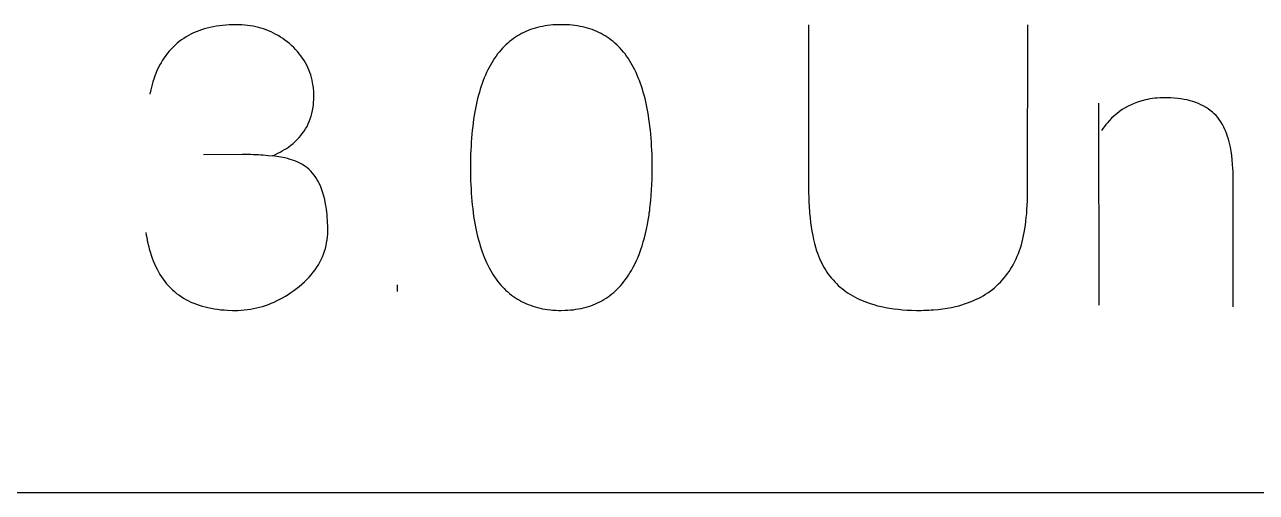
# Model space of a CAD drawing. Extents: x -180 to 180, y -71 to 71.
# Drawn here: x 135.07 to 148.25, y -70.86 to -65.86 of the extents above; entities that cross this region are included whole.
import ezdxf

# ---------------------------------------------------------------- set-up
doc = ezdxf.new("R2010")
doc.units = 0
doc.header["$MEASUREMENT"] = 0
doc.layers.get('0').update_dxf_attribs({"linetype": 'CONTINUOUS'})

msp = doc.modelspace()

# ---------------------------------------------------------------- linework, layer by layer
for p, q in [((136.989, -65.904), (136.959, -65.913)), ((137.02, -65.895), (136.989, -65.904)), ((137.051, -65.888), (137.02, -65.895)), ((137.084, -65.881), (137.051, -65.888)), ((137.116, -65.875), (137.084, -65.881)), ((137.15, -65.87), (137.116, -65.875)), ((137.184, -65.866), (137.15, -65.87)), ((137.219, -65.863), (137.184, -65.866)), ((137.255, -65.86), (137.219, -65.863)), ((137.291, -65.859), (137.255, -65.86)), ((137.329, -65.859), (137.291, -65.859)), ((137.36, -65.859), (137.329, -65.859)), ((137.391, -65.86), (137.36, -65.859)), ((137.421, -65.863), (137.391, -65.86)), ((137.451, -65.866), (137.421, -65.863)), ((137.481, -65.87), (137.451, -65.866)), ((137.51, -65.875), (137.481, -65.87)), ((137.539, -65.881), (137.51, -65.875)), ((137.567, -65.888), (137.539, -65.881)), ((137.595, -65.896), (137.567, -65.888)), ((137.623, -65.904), (137.595, -65.896)), ((137.65, -65.914), (137.623, -65.904)), ((140.504, -65.904), (140.479, -65.912)), ((140.529, -65.896), (140.504, -65.904)), ((140.555, -65.889), (140.529, -65.896)), ((140.582, -65.882), (140.555, -65.889)), ((140.608, -65.877), (140.582, -65.882)), ((140.636, -65.872), (140.608, -65.877)), ((140.663, -65.868), (140.636, -65.872)), ((140.692, -65.865), (140.663, -65.868)), ((140.72, -65.862), (140.692, -65.865)), ((140.75, -65.86), (140.72, -65.862)), ((140.779, -65.859), (140.75, -65.86)), ((140.809, -65.859), (140.779, -65.859)), ((140.84, -65.859), (140.809, -65.859)), ((140.869, -65.86), (140.84, -65.859)), ((140.898, -65.862), (140.869, -65.86)), ((140.927, -65.865), (140.898, -65.862)), ((140.955, -65.868), (140.927, -65.865)), ((140.983, -65.872), (140.955, -65.868)), ((141.011, -65.877), (140.983, -65.872)), ((141.037, -65.882), (141.011, -65.877)), ((141.064, -65.889), (141.037, -65.882)), ((141.09, -65.896), (141.064, -65.889)), ((141.115, -65.904), (141.09, -65.896)), ((141.14, -65.912), (141.115, -65.904)), ((143.455, -65.859), (143.456, -67.653)), ((145.8, -67.645), (145.801, -65.859)), ((136.721, -66.04), (136.699, -66.058)), ((136.745, -66.022), (136.721, -66.04)), ((136.769, -66.005), (136.745, -66.022)), ((136.794, -65.989), (136.769, -66.005)), ((136.82, -65.974), (136.794, -65.989)), ((136.846, -65.96), (136.82, -65.974)), ((136.874, -65.947), (136.846, -65.96)), ((136.901, -65.935), (136.874, -65.947)), ((136.93, -65.924), (136.901, -65.935)), ((136.959, -65.913), (136.93, -65.924)), ((137.677, -65.925), (137.65, -65.914)), ((137.703, -65.936), (137.677, -65.925)), ((137.729, -65.948), (137.703, -65.936)), ((137.754, -65.962), (137.729, -65.948)), ((137.779, -65.976), (137.754, -65.962)), ((137.804, -65.991), (137.779, -65.976)), ((137.828, -66.007), (137.804, -65.991)), ((137.852, -66.024), (137.828, -66.007)), ((137.876, -66.042), (137.852, -66.024)), ((137.899, -66.061), (137.876, -66.042)), ((140.256, -66.039), (140.236, -66.056)), ((140.276, -66.023), (140.256, -66.039)), ((140.297, -66.008), (140.276, -66.023)), ((140.318, -65.993), (140.297, -66.008)), ((140.339, -65.979), (140.318, -65.993)), ((140.361, -65.966), (140.339, -65.979)), ((140.384, -65.954), (140.361, -65.966)), ((140.407, -65.943), (140.384, -65.954)), ((140.431, -65.932), (140.407, -65.943)), ((140.455, -65.922), (140.431, -65.932)), ((140.479, -65.912), (140.455, -65.922)), ((141.164, -65.922), (141.14, -65.912)), ((141.188, -65.932), (141.164, -65.922)), ((141.212, -65.943), (141.188, -65.932)), ((141.235, -65.954), (141.212, -65.943)), ((141.257, -65.966), (141.235, -65.954)), ((141.279, -65.979), (141.257, -65.966)), ((141.301, -65.993), (141.279, -65.979)), ((141.322, -66.008), (141.301, -65.993)), ((141.343, -66.023), (141.322, -66.008)), ((141.363, -66.039), (141.343, -66.023)), ((141.383, -66.056), (141.363, -66.039)), ((136.595, -66.164), (136.577, -66.188)), ((136.614, -66.141), (136.595, -66.164)), ((136.634, -66.119), (136.614, -66.141)), ((136.655, -66.098), (136.634, -66.119)), ((136.676, -66.078), (136.655, -66.098)), ((136.699, -66.058), (136.676, -66.078)), ((137.922, -66.081), (137.899, -66.061)), ((137.945, -66.102), (137.922, -66.081)), ((137.966, -66.124), (137.945, -66.102)), ((137.986, -66.146), (137.966, -66.124)), ((138.005, -66.169), (137.986, -66.146)), ((138.023, -66.192), (138.005, -66.169)), ((140.128, -66.172), (140.111, -66.194)), ((140.145, -66.151), (140.128, -66.172)), ((140.162, -66.131), (140.145, -66.151)), ((140.18, -66.111), (140.162, -66.131)), ((140.198, -66.092), (140.18, -66.111)), ((140.217, -66.074), (140.198, -66.092)), ((140.236, -66.056), (140.217, -66.074)), ((141.402, -66.074), (141.383, -66.056)), ((141.421, -66.092), (141.402, -66.074)), ((141.439, -66.111), (141.421, -66.092)), ((141.457, -66.131), (141.439, -66.111)), ((141.474, -66.151), (141.457, -66.131)), ((141.491, -66.172), (141.474, -66.151)), ((141.507, -66.194), (141.491, -66.172)), ((136.509, -66.293), (136.494, -66.322)), ((136.525, -66.266), (136.509, -66.293)), ((136.542, -66.239), (136.525, -66.266)), ((136.559, -66.213), (136.542, -66.239)), ((136.577, -66.188), (136.559, -66.213)), ((138.04, -66.216), (138.023, -66.192)), ((138.056, -66.24), (138.04, -66.216)), ((138.071, -66.265), (138.056, -66.24)), ((138.085, -66.29), (138.071, -66.265)), ((138.097, -66.316), (138.085, -66.29)), ((140.051, -66.29), (140.037, -66.316)), ((140.065, -66.265), (140.051, -66.29)), ((140.08, -66.241), (140.065, -66.265)), ((140.096, -66.217), (140.08, -66.241)), ((140.111, -66.194), (140.096, -66.217)), ((141.523, -66.217), (141.507, -66.194)), ((141.539, -66.241), (141.523, -66.217)), ((141.554, -66.265), (141.539, -66.241)), ((141.568, -66.29), (141.554, -66.265)), ((141.582, -66.316), (141.568, -66.29)), ((136.451, -66.432), (136.439, -66.47)), ((136.46, -66.406), (136.451, -66.432)), ((136.469, -66.381), (136.46, -66.406)), ((136.481, -66.35), (136.469, -66.381)), ((136.494, -66.322), (136.481, -66.35)), ((138.108, -66.342), (138.097, -66.316)), ((138.119, -66.369), (138.108, -66.342)), ((138.128, -66.396), (138.119, -66.369)), ((138.136, -66.424), (138.128, -66.396)), ((138.143, -66.452), (138.136, -66.424)), ((139.985, -66.426), (139.974, -66.456)), ((139.998, -66.397), (139.985, -66.426)), ((140.01, -66.369), (139.998, -66.397)), ((140.023, -66.342), (140.01, -66.369)), ((140.037, -66.316), (140.023, -66.342)), ((141.596, -66.342), (141.582, -66.316)), ((141.609, -66.369), (141.596, -66.342)), ((141.621, -66.397), (141.609, -66.369)), ((141.633, -66.426), (141.621, -66.397)), ((141.645, -66.456), (141.633, -66.426)), ((136.417, -66.555), (136.406, -66.602)), ((136.428, -66.511), (136.417, -66.555)), ((136.439, -66.47), (136.428, -66.511)), ((138.148, -66.481), (138.143, -66.452)), ((138.153, -66.51), (138.148, -66.481)), ((138.157, -66.54), (138.153, -66.51)), ((138.159, -66.57), (138.157, -66.54)), ((138.16, -66.601), (138.159, -66.57)), ((139.942, -66.549), (139.932, -66.581)), ((139.952, -66.517), (139.942, -66.549)), ((139.963, -66.486), (139.952, -66.517)), ((139.974, -66.456), (139.963, -66.486)), ((141.656, -66.486), (141.645, -66.456)), ((141.667, -66.517), (141.656, -66.486)), ((141.677, -66.549), (141.667, -66.517)), ((141.687, -66.581), (141.677, -66.549)), ((138.156, -66.714), (138.158, -66.688)), ((138.158, -66.688), (138.16, -66.662)), ((138.161, -66.635), (138.16, -66.601)), ((138.16, -66.662), (138.161, -66.635)), ((139.906, -66.683), (139.898, -66.718)), ((139.914, -66.648), (139.906, -66.683)), ((139.923, -66.614), (139.914, -66.648)), ((139.932, -66.581), (139.923, -66.614)), ((141.696, -66.614), (141.687, -66.581)), ((141.705, -66.648), (141.696, -66.614)), ((141.713, -66.683), (141.705, -66.648)), ((141.721, -66.718), (141.713, -66.683)), ((146.564, -68.859), (146.563, -66.698)), ((146.941, -66.7), (146.908, -66.714)), ((146.975, -66.687), (146.941, -66.7)), ((147.011, -66.676), (146.975, -66.687)), ((147.047, -66.666), (147.011, -66.676)), ((147.084, -66.658), (147.047, -66.666)), ((147.109, -66.653), (147.084, -66.658)), ((147.135, -66.649), (147.109, -66.653)), ((147.161, -66.646), (147.135, -66.649)), ((147.187, -66.644), (147.161, -66.646)), ((147.214, -66.642), (147.187, -66.644)), ((147.241, -66.641), (147.214, -66.642)), ((147.268, -66.64), (147.241, -66.641)), ((147.294, -66.641), (147.268, -66.64)), ((147.333, -66.642), (147.294, -66.641)), ((147.37, -66.644), (147.333, -66.642)), ((147.406, -66.648), (147.37, -66.644)), ((147.441, -66.652), (147.406, -66.648)), ((147.474, -66.658), (147.441, -66.652)), ((147.507, -66.664), (147.474, -66.658)), ((147.539, -66.672), (147.507, -66.664)), ((147.569, -66.681), (147.539, -66.672)), ((147.599, -66.691), (147.569, -66.681)), ((147.627, -66.702), (147.599, -66.691)), ((147.654, -66.714), (147.627, -66.702)), ((138.132, -66.836), (138.14, -66.807)), ((138.14, -66.807), (138.146, -66.777)), ((138.146, -66.777), (138.152, -66.74)), ((138.152, -66.74), (138.156, -66.714)), ((139.877, -66.829), (139.871, -66.868)), ((139.884, -66.791), (139.877, -66.829)), ((139.89, -66.755), (139.884, -66.791)), ((139.898, -66.718), (139.89, -66.755)), ((141.728, -66.755), (141.721, -66.718)), ((141.735, -66.791), (141.728, -66.755)), ((141.742, -66.829), (141.735, -66.791)), ((141.747, -66.868), (141.742, -66.829)), ((146.753, -66.811), (146.725, -66.835)), ((146.783, -66.788), (146.753, -66.811)), ((146.812, -66.767), (146.783, -66.788)), ((146.843, -66.748), (146.812, -66.767)), ((146.875, -66.731), (146.843, -66.748)), ((146.908, -66.714), (146.875, -66.731)), ((147.68, -66.727), (147.654, -66.714)), ((147.709, -66.743), (147.68, -66.727)), ((147.733, -66.759), (147.709, -66.743)), ((147.755, -66.775), (147.733, -66.759)), ((147.777, -66.793), (147.755, -66.775)), ((147.797, -66.812), (147.777, -66.793)), ((147.816, -66.831), (147.797, -66.812)), ((147.834, -66.852), (147.816, -66.831)), ((138.073, -66.971), (138.088, -66.946)), ((138.088, -66.946), (138.1, -66.92)), ((138.1, -66.92), (138.112, -66.893)), ((138.112, -66.893), (138.122, -66.865)), ((138.122, -66.865), (138.132, -66.836)), ((139.861, -66.947), (139.856, -66.987)), ((139.866, -66.907), (139.861, -66.947)), ((139.871, -66.868), (139.866, -66.907)), ((141.753, -66.907), (141.747, -66.868)), ((141.758, -66.947), (141.753, -66.907)), ((141.762, -66.987), (141.758, -66.947)), ((146.622, -66.947), (146.606, -66.968)), ((146.638, -66.926), (146.622, -66.947)), ((146.655, -66.907), (146.638, -66.926)), ((146.672, -66.888), (146.655, -66.907)), ((146.698, -66.86), (146.672, -66.888)), ((146.725, -66.835), (146.698, -66.86)), ((147.851, -66.874), (147.834, -66.852)), ((147.868, -66.899), (147.851, -66.874)), ((147.885, -66.926), (147.868, -66.899)), ((147.9, -66.955), (147.885, -66.926)), ((147.911, -66.978), (147.9, -66.955)), ((137.962, -67.108), (137.984, -67.088)), ((137.984, -67.088), (138.004, -67.066)), ((138.004, -67.066), (138.023, -67.043)), ((138.023, -67.043), (138.041, -67.02)), ((138.041, -67.02), (138.058, -66.996)), ((138.058, -66.996), (138.073, -66.971)), ((139.849, -67.071), (139.846, -67.114)), ((139.852, -67.029), (139.849, -67.071)), ((139.856, -66.987), (139.852, -67.029)), ((141.766, -67.029), (141.762, -66.987)), ((141.77, -67.071), (141.766, -67.029)), ((141.773, -67.114), (141.77, -67.071)), ((146.606, -66.968), (146.59, -66.99)), ((147.921, -67.002), (147.911, -66.978)), ((147.931, -67.028), (147.921, -67.002)), ((147.94, -67.054), (147.931, -67.028)), ((147.948, -67.081), (147.94, -67.054)), ((147.956, -67.11), (147.948, -67.081)), ((137.775, -67.233), (137.8, -67.221)), ((137.8, -67.221), (137.823, -67.208)), ((137.823, -67.208), (137.846, -67.195)), ((137.846, -67.195), (137.868, -67.181)), ((137.868, -67.181), (137.889, -67.167)), ((137.889, -67.167), (137.915, -67.148)), ((137.915, -67.148), (137.939, -67.129)), ((137.939, -67.129), (137.962, -67.108)), ((139.841, -67.202), (139.839, -67.247)), ((139.843, -67.158), (139.841, -67.202)), ((139.846, -67.114), (139.843, -67.158)), ((141.776, -67.158), (141.773, -67.114)), ((141.778, -67.202), (141.776, -67.158)), ((141.78, -67.247), (141.778, -67.202)), ((147.963, -67.139), (147.956, -67.11)), ((147.97, -67.169), (147.963, -67.139)), ((147.977, -67.212), (147.97, -67.169)), ((147.984, -67.256), (147.977, -67.212)), ((136.981, -67.245), (137.394, -67.243)), ((137.394, -67.243), (137.454, -67.244)), ((137.454, -67.244), (137.483, -67.244)), ((137.483, -67.244), (137.512, -67.245)), ((137.512, -67.245), (137.54, -67.246)), ((137.54, -67.246), (137.567, -67.248)), ((137.567, -67.248), (137.594, -67.249)), ((137.594, -67.249), (137.62, -67.251)), ((137.62, -67.251), (137.671, -67.256)), ((137.671, -67.256), (137.719, -67.261)), ((137.719, -67.261), (137.75, -67.245)), ((137.765, -67.268), (137.719, -67.261)), ((137.75, -67.245), (137.775, -67.233)), ((137.808, -67.275), (137.765, -67.268)), ((137.849, -67.284), (137.808, -67.275)), ((137.878, -67.291), (137.849, -67.284)), ((137.906, -67.299), (137.878, -67.291)), ((137.932, -67.307), (137.906, -67.299)), ((137.957, -67.315), (137.932, -67.307)), ((137.988, -67.328), (137.957, -67.315)), ((138.017, -67.342), (137.988, -67.328)), ((138.04, -67.354), (138.017, -67.342)), ((138.064, -67.37), (138.04, -67.354)), ((139.838, -67.293), (139.837, -67.34)), ((139.837, -67.34), (139.837, -67.387)), ((139.839, -67.247), (139.838, -67.293)), ((141.781, -67.293), (141.78, -67.247)), ((141.781, -67.34), (141.781, -67.293)), ((141.782, -67.387), (141.781, -67.34)), ((147.99, -67.302), (147.984, -67.256)), ((147.994, -67.35), (147.99, -67.302)), ((147.997, -67.4), (147.994, -67.35)), ((138.086, -67.386), (138.064, -67.37)), ((138.108, -67.404), (138.086, -67.386)), ((138.128, -67.424), (138.108, -67.404)), ((138.147, -67.446), (138.128, -67.424)), ((138.166, -67.469), (138.147, -67.446)), ((138.183, -67.494), (138.166, -67.469)), ((139.837, -67.387), (139.837, -67.434)), ((139.837, -67.434), (139.838, -67.481)), ((139.838, -67.481), (139.839, -67.527)), ((141.78, -67.509), (141.781, -67.449)), ((141.781, -67.449), (141.782, -67.387)), ((147.998, -67.425), (147.997, -67.4)), ((147.999, -67.451), (147.998, -67.425)), ((148, -67.478), (147.999, -67.451)), ((148.001, -67.505), (148, -67.478)), ((138.197, -67.516), (138.183, -67.494)), ((138.209, -67.539), (138.197, -67.516)), ((138.221, -67.562), (138.209, -67.539)), ((138.235, -67.593), (138.221, -67.562)), ((138.247, -67.624), (138.235, -67.593)), ((138.258, -67.657), (138.247, -67.624)), ((139.839, -67.527), (139.841, -67.572)), ((139.841, -67.572), (139.843, -67.616)), ((139.843, -67.616), (139.846, -67.66)), ((141.775, -67.626), (141.778, -67.568)), ((141.778, -67.568), (141.78, -67.509)), ((148.001, -68.877), (148.001, -67.505)), ((138.268, -67.692), (138.258, -67.657)), ((138.277, -67.729), (138.268, -67.692)), ((138.282, -67.754), (138.277, -67.729)), ((138.287, -67.779), (138.282, -67.754)), ((139.846, -67.66), (139.849, -67.703)), ((139.849, -67.703), (139.852, -67.745)), ((139.852, -67.745), (139.856, -67.786)), ((141.764, -67.765), (141.766, -67.738)), ((141.766, -67.738), (141.771, -67.683)), ((141.771, -67.683), (141.775, -67.626)), ((143.456, -67.653), (143.457, -67.71)), ((143.457, -67.71), (143.459, -67.766)), ((145.796, -67.79), (145.798, -67.743)), ((145.798, -67.743), (145.799, -67.694)), ((145.799, -67.694), (145.8, -67.645)), ((138.292, -67.806), (138.287, -67.779)), ((138.296, -67.833), (138.292, -67.806)), ((138.299, -67.861), (138.296, -67.833)), ((138.302, -67.889), (138.299, -67.861)), ((139.856, -67.786), (139.861, -67.827)), ((139.861, -67.827), (139.866, -67.867)), ((139.866, -67.867), (139.871, -67.906)), ((141.748, -67.896), (141.751, -67.871)), ((141.751, -67.871), (141.755, -67.845)), ((141.755, -67.845), (141.758, -67.819)), ((141.758, -67.819), (141.761, -67.792)), ((141.761, -67.792), (141.764, -67.765)), ((143.459, -67.766), (143.461, -67.793)), ((143.461, -67.793), (143.462, -67.82)), ((143.462, -67.82), (143.464, -67.846)), ((143.464, -67.846), (143.466, -67.873)), ((143.466, -67.873), (143.469, -67.898)), ((145.786, -67.922), (145.79, -67.879)), ((145.79, -67.879), (145.793, -67.835)), ((145.793, -67.835), (145.796, -67.79)), ((138.304, -67.919), (138.302, -67.889)), ((138.306, -67.949), (138.304, -67.919)), ((138.308, -67.979), (138.306, -67.949)), ((138.309, -68.01), (138.308, -67.979)), ((138.309, -68.042), (138.309, -68.01)), ((139.871, -67.906), (139.877, -67.944)), ((139.877, -67.944), (139.884, -67.982)), ((139.884, -67.982), (139.89, -68.019)), ((139.89, -68.019), (139.898, -68.055)), ((141.721, -68.044), (141.731, -67.996)), ((141.731, -67.996), (141.74, -67.947)), ((141.74, -67.947), (141.748, -67.896)), ((143.469, -67.898), (143.471, -67.924)), ((143.471, -67.924), (143.477, -67.973)), ((143.477, -67.973), (143.484, -68.021)), ((143.484, -68.021), (143.491, -68.067)), ((145.77, -68.042), (145.776, -68.003)), ((145.776, -68.003), (145.781, -67.963)), ((145.781, -67.963), (145.786, -67.922)), ((136.364, -68.082), (136.368, -68.108)), ((136.368, -68.108), (136.373, -68.133)), ((136.373, -68.133), (136.382, -68.183)), ((138.303, -68.16), (138.307, -68.128)), ((138.307, -68.128), (138.309, -68.097)), ((138.309, -68.097), (138.309, -68.042)), ((139.898, -68.055), (139.906, -68.09)), ((139.906, -68.09), (139.914, -68.125)), ((139.914, -68.125), (139.923, -68.159)), ((141.687, -68.18), (141.699, -68.136)), ((141.699, -68.136), (141.71, -68.09)), ((141.71, -68.09), (141.721, -68.044)), ((143.491, -68.067), (143.5, -68.112)), ((143.5, -68.112), (143.509, -68.155)), ((145.742, -68.182), (145.75, -68.149)), ((145.75, -68.149), (145.757, -68.114)), ((145.757, -68.114), (145.764, -68.079)), ((145.764, -68.079), (145.77, -68.042)), ((136.382, -68.183), (136.39, -68.219)), ((136.39, -68.219), (136.399, -68.254)), ((136.399, -68.254), (136.409, -68.288)), ((138.265, -68.311), (138.276, -68.281)), ((138.276, -68.281), (138.285, -68.252)), ((138.285, -68.252), (138.292, -68.221)), ((138.292, -68.221), (138.298, -68.191)), ((138.298, -68.191), (138.303, -68.16)), ((139.923, -68.159), (139.932, -68.192)), ((139.932, -68.192), (139.942, -68.224)), ((139.942, -68.224), (139.952, -68.256)), ((139.952, -68.256), (139.963, -68.287)), ((141.645, -68.304), (141.66, -68.264)), ((141.66, -68.264), (141.674, -68.222)), ((141.674, -68.222), (141.687, -68.18)), ((143.509, -68.155), (143.519, -68.197)), ((143.519, -68.197), (143.53, -68.237)), ((143.53, -68.237), (143.542, -68.275)), ((143.542, -68.275), (143.552, -68.303)), ((145.701, -68.305), (145.713, -68.274)), ((145.713, -68.274), (145.723, -68.243)), ((145.723, -68.243), (145.733, -68.213)), ((145.733, -68.213), (145.742, -68.182)), ((136.409, -68.288), (136.419, -68.322)), ((136.419, -68.322), (136.43, -68.354)), ((136.43, -68.354), (136.442, -68.385)), ((136.442, -68.385), (136.455, -68.416)), ((136.455, -68.416), (136.469, -68.446)), ((138.21, -68.425), (138.226, -68.397)), ((138.226, -68.397), (138.24, -68.369)), ((138.24, -68.369), (138.254, -68.34)), ((138.254, -68.34), (138.265, -68.311)), ((139.963, -68.287), (139.974, -68.317)), ((139.974, -68.317), (139.985, -68.346)), ((139.985, -68.346), (139.998, -68.375)), ((139.998, -68.375), (140.01, -68.403)), ((140.01, -68.403), (140.023, -68.43)), ((141.596, -68.418), (141.613, -68.381)), ((141.613, -68.381), (141.63, -68.343)), ((141.63, -68.343), (141.645, -68.304)), ((143.552, -68.303), (143.562, -68.33)), ((143.562, -68.33), (143.573, -68.357)), ((143.573, -68.357), (143.584, -68.383)), ((143.584, -68.383), (143.597, -68.408)), ((143.597, -68.408), (143.609, -68.433)), ((145.649, -68.418), (145.663, -68.391)), ((145.663, -68.391), (145.677, -68.363)), ((145.677, -68.363), (145.689, -68.334)), ((145.689, -68.334), (145.701, -68.305)), ((136.469, -68.446), (136.483, -68.474)), ((136.483, -68.474), (136.498, -68.502)), ((136.498, -68.502), (136.514, -68.529)), ((136.514, -68.529), (136.531, -68.555)), ((138.109, -68.557), (138.132, -68.532)), ((138.132, -68.532), (138.154, -68.506)), ((138.154, -68.506), (138.174, -68.479)), ((138.174, -68.479), (138.193, -68.452)), ((138.193, -68.452), (138.21, -68.425)), ((140.023, -68.43), (140.037, -68.457)), ((140.037, -68.457), (140.051, -68.482)), ((140.051, -68.482), (140.065, -68.507)), ((140.065, -68.507), (140.08, -68.532)), ((140.08, -68.532), (140.096, -68.555)), ((141.513, -68.559), (141.529, -68.536)), ((141.529, -68.536), (141.544, -68.512)), ((141.544, -68.512), (141.559, -68.487)), ((141.559, -68.487), (141.578, -68.453)), ((141.578, -68.453), (141.596, -68.418)), ((143.609, -68.433), (143.623, -68.457)), ((143.623, -68.457), (143.637, -68.48)), ((143.637, -68.48), (143.652, -68.503)), ((143.652, -68.503), (143.667, -68.525)), ((143.667, -68.525), (143.683, -68.547)), ((143.683, -68.547), (143.7, -68.568)), ((145.549, -68.567), (145.567, -68.544)), ((145.567, -68.544), (145.585, -68.52)), ((145.585, -68.52), (145.602, -68.496)), ((145.602, -68.496), (145.618, -68.471)), ((145.618, -68.471), (145.634, -68.445)), ((145.634, -68.445), (145.649, -68.418)), ((136.531, -68.555), (136.548, -68.58)), ((136.548, -68.58), (136.566, -68.605)), ((136.566, -68.605), (136.585, -68.628)), ((136.585, -68.628), (136.605, -68.65)), ((136.605, -68.65), (136.626, -68.672)), ((136.626, -68.672), (136.647, -68.692)), ((137.945, -68.702), (137.974, -68.68)), ((137.974, -68.68), (138.003, -68.657)), ((138.003, -68.657), (138.032, -68.632)), ((138.032, -68.632), (138.059, -68.608)), ((138.059, -68.608), (138.085, -68.583)), ((138.085, -68.583), (138.109, -68.557)), ((139.055, -68.713), (139.057, -68.64)), ((140.096, -68.555), (140.111, -68.578)), ((140.111, -68.578), (140.128, -68.6)), ((140.128, -68.6), (140.145, -68.621)), ((140.145, -68.621), (140.162, -68.642)), ((140.162, -68.642), (140.18, -68.661)), ((140.18, -68.661), (140.198, -68.68)), ((141.409, -68.684), (141.427, -68.665)), ((141.427, -68.665), (141.446, -68.646)), ((141.446, -68.646), (141.463, -68.625)), ((141.463, -68.625), (141.48, -68.604)), ((141.48, -68.604), (141.497, -68.582)), ((141.497, -68.582), (141.513, -68.559)), ((143.7, -68.568), (143.717, -68.588)), ((143.717, -68.588), (143.736, -68.608)), ((143.736, -68.608), (143.754, -68.627)), ((143.754, -68.627), (143.774, -68.646)), ((143.774, -68.646), (143.794, -68.664)), ((143.794, -68.664), (143.814, -68.681)), ((145.423, -68.689), (145.445, -68.671)), ((145.445, -68.671), (145.467, -68.651)), ((145.467, -68.651), (145.489, -68.631)), ((145.489, -68.631), (145.509, -68.611)), ((145.509, -68.611), (145.529, -68.589)), ((145.529, -68.589), (145.549, -68.567)), ((136.647, -68.692), (136.669, -68.712)), ((136.669, -68.712), (136.692, -68.731)), ((136.692, -68.731), (136.716, -68.748)), ((136.716, -68.748), (136.74, -68.765)), ((136.74, -68.765), (136.766, -68.781)), ((136.766, -68.781), (136.792, -68.796)), ((136.792, -68.796), (136.819, -68.81)), ((136.819, -68.81), (136.846, -68.824)), ((137.736, -68.824), (137.767, -68.809)), ((137.767, -68.809), (137.797, -68.794)), ((137.797, -68.794), (137.827, -68.778)), ((137.827, -68.778), (137.857, -68.76)), ((137.857, -68.76), (137.887, -68.742)), ((137.887, -68.742), (137.916, -68.722)), ((137.916, -68.722), (137.945, -68.702)), ((140.198, -68.68), (140.217, -68.699)), ((140.217, -68.699), (140.236, -68.716)), ((140.236, -68.716), (140.256, -68.733)), ((140.256, -68.733), (140.276, -68.749)), ((140.276, -68.749), (140.297, -68.764)), ((140.297, -68.764), (140.318, -68.779)), ((140.318, -68.779), (140.339, -68.792)), ((140.339, -68.792), (140.361, -68.805)), ((140.361, -68.805), (140.384, -68.818)), ((141.221, -68.822), (141.244, -68.81)), ((141.244, -68.81), (141.266, -68.797)), ((141.266, -68.797), (141.288, -68.783)), ((141.288, -68.783), (141.309, -68.769)), ((141.309, -68.769), (141.33, -68.754)), ((141.33, -68.754), (141.35, -68.738)), ((141.35, -68.738), (141.37, -68.721)), ((141.37, -68.721), (141.39, -68.703)), ((141.39, -68.703), (141.409, -68.684)), ((143.814, -68.681), (143.836, -68.698)), ((143.836, -68.698), (143.858, -68.714)), ((143.858, -68.714), (143.881, -68.729)), ((143.881, -68.729), (143.904, -68.744)), ((143.904, -68.744), (143.928, -68.758)), ((143.928, -68.758), (143.953, -68.772)), ((143.953, -68.772), (143.978, -68.785)), ((143.978, -68.785), (144.004, -68.797)), ((144.004, -68.797), (144.03, -68.809)), ((144.03, -68.809), (144.058, -68.82)), ((145.186, -68.823), (145.215, -68.811)), ((145.215, -68.811), (145.243, -68.798)), ((145.243, -68.798), (145.271, -68.785)), ((145.271, -68.785), (145.298, -68.771)), ((145.298, -68.771), (145.324, -68.756)), ((145.324, -68.756), (145.35, -68.74)), ((145.35, -68.74), (145.375, -68.724)), ((145.375, -68.724), (145.399, -68.707)), ((145.399, -68.707), (145.423, -68.689)), ((136.846, -68.824), (136.875, -68.836)), ((136.875, -68.836), (136.904, -68.847)), ((136.904, -68.847), (136.934, -68.858)), ((136.934, -68.858), (136.964, -68.867)), ((136.964, -68.867), (136.996, -68.876)), ((136.996, -68.876), (137.028, -68.884)), ((137.028, -68.884), (137.061, -68.891)), ((137.061, -68.891), (137.095, -68.897)), ((137.095, -68.897), (137.13, -68.902)), ((137.13, -68.902), (137.165, -68.906)), ((137.165, -68.906), (137.201, -68.909)), ((137.201, -68.909), (137.238, -68.911)), ((137.238, -68.911), (137.289, -68.913)), ((137.289, -68.913), (137.314, -68.913)), ((137.314, -68.913), (137.348, -68.913)), ((137.348, -68.913), (137.382, -68.911)), ((137.382, -68.911), (137.416, -68.908)), ((137.416, -68.908), (137.449, -68.905)), ((137.449, -68.905), (137.482, -68.9)), ((137.482, -68.9), (137.515, -68.894)), ((137.515, -68.894), (137.547, -68.887)), ((137.547, -68.887), (137.579, -68.879)), ((137.579, -68.879), (137.611, -68.87)), ((137.611, -68.87), (137.643, -68.86)), ((137.643, -68.86), (137.674, -68.849)), ((137.674, -68.849), (137.705, -68.837)), ((137.705, -68.837), (137.736, -68.824)), ((140.384, -68.818), (140.407, -68.829)), ((140.407, -68.829), (140.431, -68.84)), ((140.431, -68.84), (140.455, -68.85)), ((140.455, -68.85), (140.479, -68.859)), ((140.479, -68.859), (140.504, -68.868)), ((140.504, -68.868), (140.529, -68.876)), ((140.529, -68.876), (140.555, -68.883)), ((140.555, -68.883), (140.582, -68.889)), ((140.582, -68.889), (140.608, -68.895)), ((140.608, -68.895), (140.636, -68.9)), ((140.636, -68.9), (140.663, -68.904)), ((140.663, -68.904), (140.692, -68.907)), ((140.692, -68.907), (140.72, -68.91)), ((140.72, -68.91), (140.75, -68.912)), ((140.75, -68.912), (140.779, -68.913)), ((140.779, -68.913), (140.809, -68.913)), ((140.809, -68.913), (140.85, -68.912)), ((140.85, -68.912), (140.88, -68.911)), ((140.88, -68.911), (140.909, -68.909)), ((140.909, -68.909), (140.938, -68.906)), ((140.938, -68.906), (140.966, -68.902)), ((140.966, -68.902), (140.994, -68.898)), ((140.994, -68.898), (141.021, -68.892)), ((141.021, -68.892), (141.048, -68.886)), ((141.048, -68.886), (141.074, -68.88)), ((141.074, -68.88), (141.1, -68.872)), ((141.1, -68.872), (141.125, -68.864)), ((141.125, -68.864), (141.15, -68.854)), ((141.15, -68.854), (141.174, -68.845)), ((141.174, -68.845), (141.198, -68.834)), ((141.198, -68.834), (141.221, -68.822)), ((144.058, -68.82), (144.086, -68.83)), ((144.086, -68.83), (144.114, -68.84)), ((144.114, -68.84), (144.153, -68.852)), ((144.153, -68.852), (144.194, -68.863)), ((144.194, -68.863), (144.235, -68.873)), ((144.235, -68.873), (144.278, -68.882)), ((144.278, -68.882), (144.322, -68.89)), ((144.322, -68.89), (144.367, -68.896)), ((144.367, -68.896), (144.413, -68.902)), ((144.413, -68.902), (144.46, -68.906)), ((144.46, -68.906), (144.509, -68.91)), ((144.509, -68.91), (144.558, -68.912)), ((144.558, -68.912), (144.609, -68.913)), ((144.609, -68.913), (144.635, -68.913)), ((144.635, -68.913), (144.662, -68.913)), ((144.662, -68.913), (144.689, -68.912)), ((144.689, -68.912), (144.715, -68.912)), ((144.715, -68.912), (144.741, -68.911)), ((144.741, -68.911), (144.767, -68.909)), ((144.767, -68.909), (144.792, -68.907)), ((144.792, -68.907), (144.842, -68.903)), ((144.842, -68.903), (144.891, -68.897)), ((144.891, -68.897), (144.938, -68.89)), ((144.938, -68.89), (144.984, -68.881)), ((144.984, -68.881), (145.029, -68.871)), ((145.029, -68.871), (145.062, -68.863)), ((145.062, -68.863), (145.094, -68.854)), ((145.094, -68.854), (145.125, -68.844)), ((145.125, -68.844), (145.156, -68.834)), ((145.156, -68.834), (145.186, -68.823)), ((-179.908, -70.859), (179.908, -70.859))]:
    msp.add_line(p, q)

doc.saveas('drawing.dxf')
